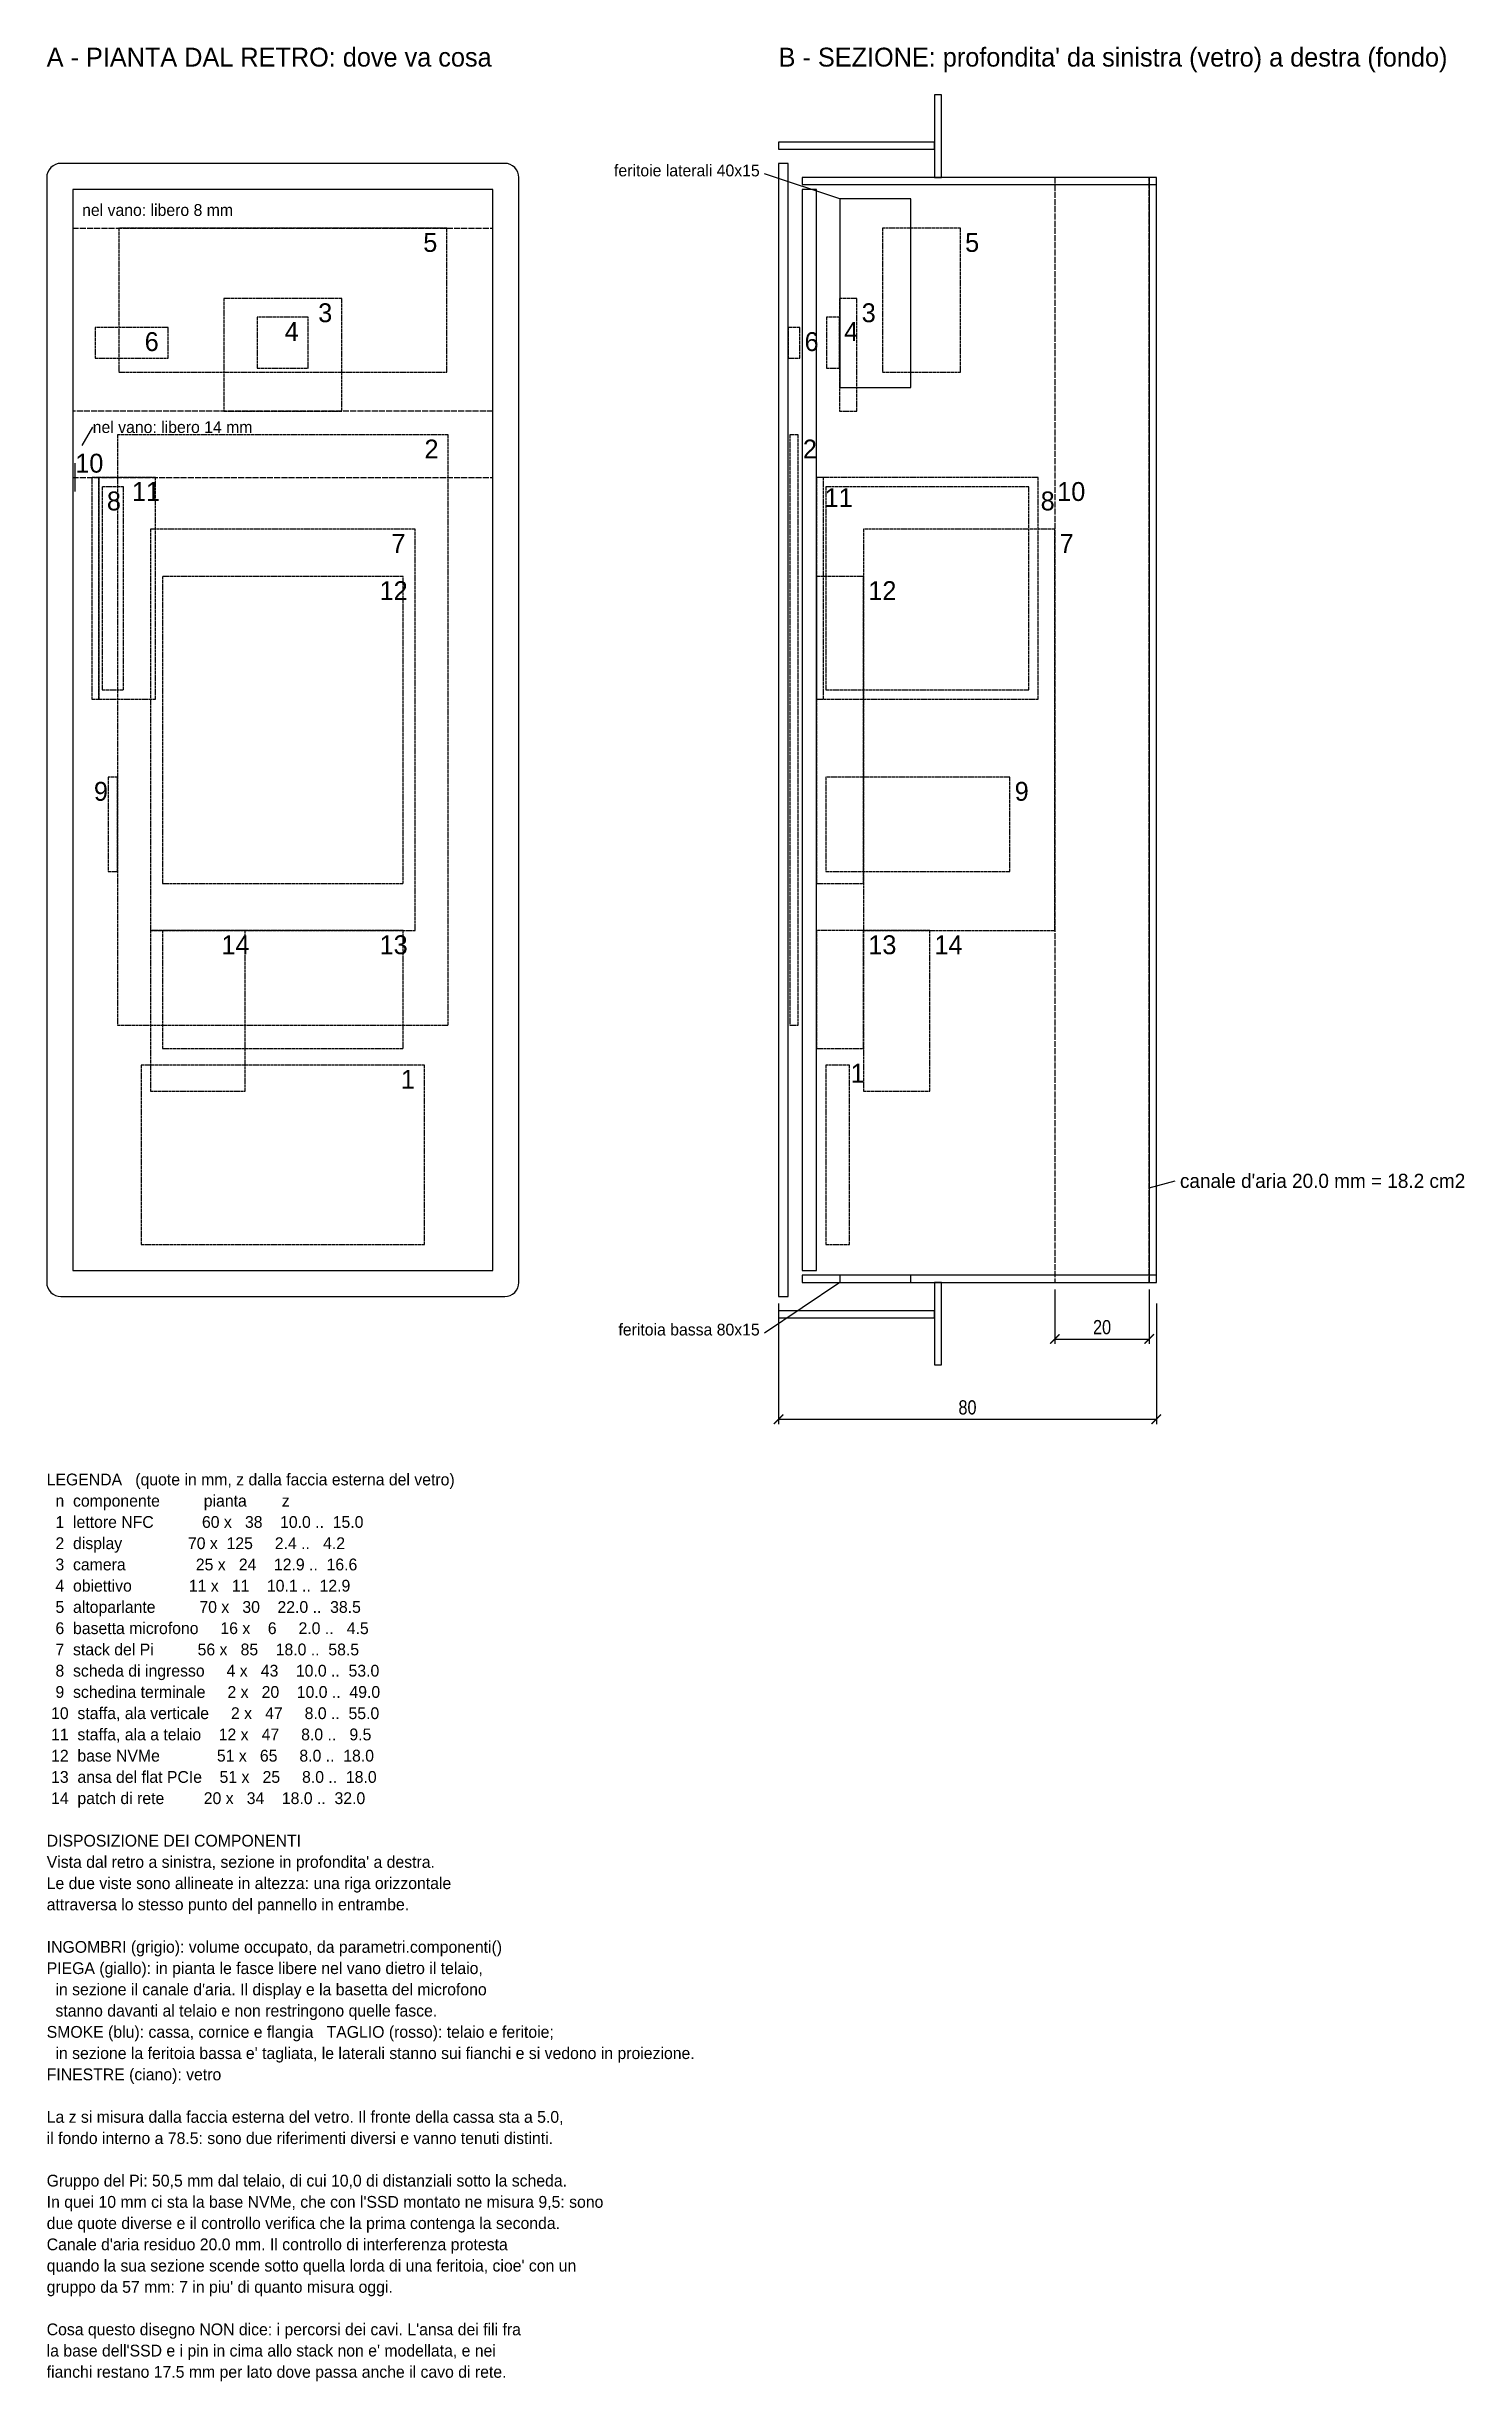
# Model space of a CAD drawing. Header units: millimetres. Extents: x -50 to 250, y -230 to 265.
import ezdxf
from ezdxf.enums import TextEntityAlignment as Align

# ---------------------------------------------------------------- set-up
doc = ezdxf.new("R2010")
doc.units = ezdxf.units.MM
doc.linetypes.add('DASHED', pattern=[1.524, 1.27, -0.254])
doc.linetypes.add('DASHED2', pattern=[0.762, 0.635, -0.127])
for name, color, linetype in [('FINESTRE', 4, 'CONTINUOUS'), ('INGOMBRI', 8, 'DASHED2'), ('NOTE', 6, 'CONTINUOUS'), ('PIEGA', 2, 'DASHED'), ('QUOTE', 8, 'CONTINUOUS'), ('SMOKE', 5, 'CONTINUOUS'), ('TAGLIO', 1, 'CONTINUOUS')]:
    doc.layers.add(name, color=color, linetype=linetype)
doc.styles.add('OpenSansCondensed-Light', font='OpenSansCondensed-Light.ttf')
doc.dimstyles.new('EZDXF', dxfattribs={"dimtxt": 3, "dimasz": 2, "dimexe": 1, "dimexo": 1.5, "dimgap": 1, "dimtad": 1, "dimdec": 1, "dimzin": 12, "dimdsep": 46, "dimtxsty": 'OpenSansCondensed-Light', "dimblk": 'ARCHTICK', "dimcen": 2.5, "dimazin": 3, "dimtfac": 0.5, "dimtmove": 2, "dimatfit": 3})

# ---------------------------------------------------------------- blocks, each defined once
blk = doc.blocks.new('_ARCHTICK')
at = {"color": 0, "linetype": 'BYBLOCK', "const_width": 0.15}
blk.add_lwpolyline([(-0.5, -0.5), (0.5, 0.5)], dxfattribs=at)

msp = doc.modelspace()

# ---------------------------------------------------------------- linework, layer by layer
at = {"layer": 'FINESTRE'}
msp.add_lwpolyline([(-47, 0), (47, 0, 0.4142136), (50, 3), (50, 237, 0.4142136), (47, 240), (-47, 240, 0.4142136), (-50, 237), (-50, 3, 0.4142136)], format="xyb", close=True, dxfattribs=at)
msp.add_lwpolyline([(105, 0), (107, 0), (107, 240), (105, 240)], close=True, dxfattribs=at)
at = {"layer": 'INGOMBRI'}
for points in [[(-34.75, 195.75), (34.75, 195.75), (34.75, 226.25), (-34.75, 226.25)], [(127, 195.75), (143.5, 195.75), (143.5, 226.25), (127, 226.25)], [(-12.5, 187.5), (12.5, 187.5), (12.5, 211.362), (-12.5, 211.362)], [(117.88, 187.5), (121.6, 187.5), (121.6, 211.362), (117.88, 211.362)], [(-39.75, 198.75), (-24.25, 198.75), (-24.25, 205.25), (-39.75, 205.25)], [(-5.4, 196.6), (5.4, 196.6), (5.4, 207.4), (-5.4, 207.4)], [(107, 198.75), (109.5, 198.75), (109.5, 205.25), (107, 205.25)], [(115.13, 196.6), (117.88, 196.6), (117.88, 207.4), (115.13, 207.4)], [(-35, 57.5), (35, 57.5), (35, 182.5), (-35, 182.5)], [(107.35, 57.5), (109.15, 57.5), (109.15, 182.5), (107.35, 182.5)], [(-40.45, 126.5), (-38.95, 126.5), (-38.95, 173.5), (-40.45, 173.5)], [(-38.95, 126.5), (-26.95, 126.5), (-26.95, 173.5), (-38.95, 173.5)], [(113, 126.5), (160, 126.5), (160, 173.5), (113, 173.5)], [(113, 126.5), (114.5, 126.5), (114.5, 173.5), (113, 173.5)], [(-38.25, 128.5), (-33.75, 128.5), (-33.75, 171.5), (-38.25, 171.5)], [(115, 128.5), (158, 128.5), (158, 171.5), (115, 171.5)], [(-28, 77.5), (28, 77.5), (28, 162.5), (-28, 162.5)], [(123, 77.5), (163.5, 77.5), (163.5, 162.5), (123, 162.5)], [(-25.5, 87.5), (25.5, 87.5), (25.5, 152.5), (-25.5, 152.5)], [(113, 87.5), (123, 87.5), (123, 152.5), (113, 152.5)], [(-37, 90), (-35, 90), (-35, 110), (-37, 110)], [(115, 90), (154, 90), (154, 110), (115, 110)], [(-28, 43.5), (-8, 43.5), (-8, 77.5), (-28, 77.5)], [(-25.5, 52.5), (25.5, 52.5), (25.5, 77.5), (-25.5, 77.5)], [(113, 52.5), (123, 52.5), (123, 77.5), (113, 77.5)], [(123, 43.5), (137, 43.5), (137, 77.5), (123, 77.5)], [(-30, 11), (30, 11), (30, 49), (-30, 49)], [(115, 11), (120, 11), (120, 49), (115, 49)]]:
    msp.add_lwpolyline(points, close=True, dxfattribs=at)
at = {"layer": 'NOTE'}
for p, q in [((118, 232.5), (102, 237.75)), ((-42.5, 180.25), (-40.25, 184.147)), ((-43.95, 170.5), (-43.95, 176.5)), ((183.5, 23), (189, 24.5)), ((118, 3), (102, -7.75))]:
    msp.add_line(p, q, dxfattribs=at)
at = {"layer": 'PIEGA'}
for points in [[(-44.5, 226.25), (44.5, 226.25), (44.5, 234.5), (-44.5, 234.5)], [(163.5, 3), (183.5, 3), (183.5, 237), (163.5, 237)], [(-44.5, 173.5), (44.5, 173.5), (44.5, 187.5), (-44.5, 187.5)]]:
    msp.add_lwpolyline(points, close=True, dxfattribs=at)
at = {"layer": 'SMOKE'}
for points in [[(138, 237), (139.5, 237), (139.5, 254.5), (138, 254.5)], [(105, 243), (138, 243), (138, 244.5), (105, 244.5)], [(110, 235.5), (185, 235.5), (185, 237), (110, 237)], [(183.5, 3), (185, 3), (185, 237), (183.5, 237)], [(110, 3), (185, 3), (185, 4.5), (110, 4.5)], [(138, -14.5), (139.5, -14.5), (139.5, 3), (138, 3)], [(105, -4.5), (138, -4.5), (138, -3), (105, -3)]]:
    msp.add_lwpolyline(points, close=True, dxfattribs=at)
at = {"layer": 'TAGLIO'}
for points in [[(-44.5, 5.5), (44.5, 5.5), (44.5, 234.5), (-44.5, 234.5)], [(110, 5.5), (113, 5.5), (113, 234.5), (110, 234.5)], [(118, 192.5), (133, 192.5), (133, 232.5), (118, 232.5)], [(118, 3), (133, 3), (133, 4.5), (118, 4.5)]]:
    msp.add_lwpolyline(points, close=True, dxfattribs=at)

# ---------------------------------------------------------------- texts
at = {"layer": 'NOTE'}
for s, p in [('LEGENDA   (quote in mm, z dalla faccia esterna del vetro)', (-50, -40)), ('  n  componente          pianta        z', (-50, -44.5)), ('  1  lettore NFC           60 x   38    10.0 ..  15.0', (-50, -49)), ('  2  display               70 x  125     2.4 ..   4.2', (-50, -53.5)), ('  3  camera                25 x   24    12.9 ..  16.6', (-50, -58)), ('  4  obiettivo             11 x   11    10.1 ..  12.9', (-50, -62.5)), ('  5  altoparlante          70 x   30    22.0 ..  38.5', (-50, -67)), ('  6  basetta microfono     16 x    6     2.0 ..   4.5', (-50, -71.5)), ('  7  stack del Pi          56 x   85    18.0 ..  58.5', (-50, -76)), ('  8  scheda di ingresso     4 x   43    10.0 ..  53.0', (-50, -80.5)), ('  9  schedina terminale     2 x   20    10.0 ..  49.0', (-50, -85)), (' 10  staffa, ala verticale     2 x   47     8.0 ..  55.0', (-50, -89.5)), (' 11  staffa, ala a telaio    12 x   47     8.0 ..   9.5', (-50, -94)), (' 12  base NVMe             51 x   65     8.0 ..  18.0', (-50, -98.5)), (' 13  ansa del flat PCIe    51 x   25     8.0 ..  18.0', (-50, -103)), (' 14  patch di rete         20 x   34    18.0 ..  32.0', (-50, -107.5)), ("Vista dal retro a sinistra, sezione in profondita' a destra.", (-50, -121)), ('DISPOSIZIONE DEI COMPONENTI', (-50, -116.5)), ('Le due viste sono allineate in altezza: una riga orizzontale', (-50, -125.5)), ('attraversa lo stesso punto del pannello in entrambe.', (-50, -130)), ('INGOMBRI (grigio): volume occupato, da parametri.componenti()', (-50, -139)), ('PIEGA (giallo): in pianta le fasce libere nel vano dietro il telaio,', (-50, -143.5)), ("  in sezione il canale d'aria. Il display e la basetta del microfono", (-50, -148)), ('  stanno davanti al telaio e non restringono quelle fasce.', (-50, -152.5)), ('SMOKE (blu): cassa, cornice e flangia   TAGLIO (rosso): telaio e feritoie;', (-50, -157)), ("  in sezione la feritoia bassa e' tagliata, le laterali stanno sui fianchi e si vedono in proiezione.", (-50, -161.5)), ('FINESTRE (ciano): vetro', (-50, -166)), ('La z si misura dalla faccia esterna del vetro. Il fronte della cassa sta a 5.0,', (-50, -175)), ('il fondo interno a 78.5: sono due riferimenti diversi e vanno tenuti distinti.', (-50, -179.5)), ('Gruppo del Pi: 50,5 mm dal telaio, di cui 10,0 di distanziali sotto la scheda.', (-50, -188.5)), ("In quei 10 mm ci sta la base NVMe, che con l'SSD montato ne misura 9,5: sono", (-50, -193)), ('due quote diverse e il controllo verifica che la prima contenga la seconda.', (-50, -197.5)), ("Canale d'aria residuo 20.0 mm. Il controllo di interferenza protesta", (-50, -202)), ("quando la sua sezione scende sotto quella lorda di una feritoia, cioe' con un", (-50, -206.5)), ("gruppo da 57 mm: 7 in piu' di quanto misura oggi.", (-50, -211)), ("Cosa questo disegno NON dice: i percorsi dei cavi. L'ansa dei fili fra", (-50, -220)), ("la base dell'SSD e i pin in cima allo stack non e' modellata, e nei", (-50, -224.5)), ('fianchi restano 17.5 mm per lato dove passa anche il cavo di rete.', (-50, -229))]:
    msp.add_text(s, height=2.5, dxfattribs=at).set_placement(p)
at = {"layer": 'PIEGA'}
for s, height, p in [('nel vano: libero 8 mm', 2.5, (-42.5, 228.875)), ('nel vano: libero 14 mm', 2.5, (-40.25, 182.897)), ("canale d'aria 20.0 mm = 18.2 cm2", 3, (190, 23))]:
    msp.add_text(s, height=height, dxfattribs=at).set_placement(p)
at = {"layer": 'QUOTE'}
for s, p in [('5', (29.75, 221.25)), ('5', (144.5, 221.25)), ('3', (7.5, 206.362)), ('3', (122.6, 206.362)), ('6', (-29.25, 200.25)), ('4', (0.4, 202.4)), ('6', (110.5, 200.25)), ('4', (118.88, 202.4)), ('10', (-43.95, 174.5)), ('2', (30, 177.5)), ('2', (110.15, 177.5)), ('8', (-37.25, 166.5)), ('11', (-31.95, 168.5)), ('11', (114.75, 167.201)), ('8', (160.5, 166.5)), ('10', (164, 168.5)), ('7', (23, 157.5)), ('7', (164.5, 157.5)), ('12', (20.5, 147.5)), ('12', (124, 147.5)), ('9', (-40, 105)), ('9', (155, 105)), ('14', (-13, 72.5)), ('13', (20.5, 72.5)), ('13', (124, 72.5)), ('14', (138, 72.5)), ('1', (25, 44)), ('1', (120.25, 45.299))]:
    msp.add_text(s, height=4, dxfattribs=at).set_placement(p)
at = {"layer": 'TAGLIO'}
for s, p in [('A - PIANTA DAL RETRO: dove va cosa', (-50, 260.5)), ("B - SEZIONE: profondita' da sinistra (vetro) a destra (fondo)", (105, 260.5))]:
    msp.add_text(s, height=4, dxfattribs=at).set_placement(p)
for s, p in [('feritoie laterali 40x15', (101, 236.5)), ('feritoia bassa 80x15', (101, -9))]:
    msp.add_text(s, height=2.5, dxfattribs=at).set_placement(p, align=Align.BOTTOM_RIGHT)

# ---------------------------------------------------------------- dimensions: what is measured, and where the dimension line sits
at = {"layer": 'QUOTE'}
for base, p1, p2 in [((105, -26), (105, 0), (185, 0)), ((163.5, -9), (163.5, 3), (183.5, 3))]:
    msp.add_linear_dim(base=base, p1=p1, p2=p2, dimstyle='EZDXF', dxfattribs=at).render()

doc.saveas('drawing.dxf')
